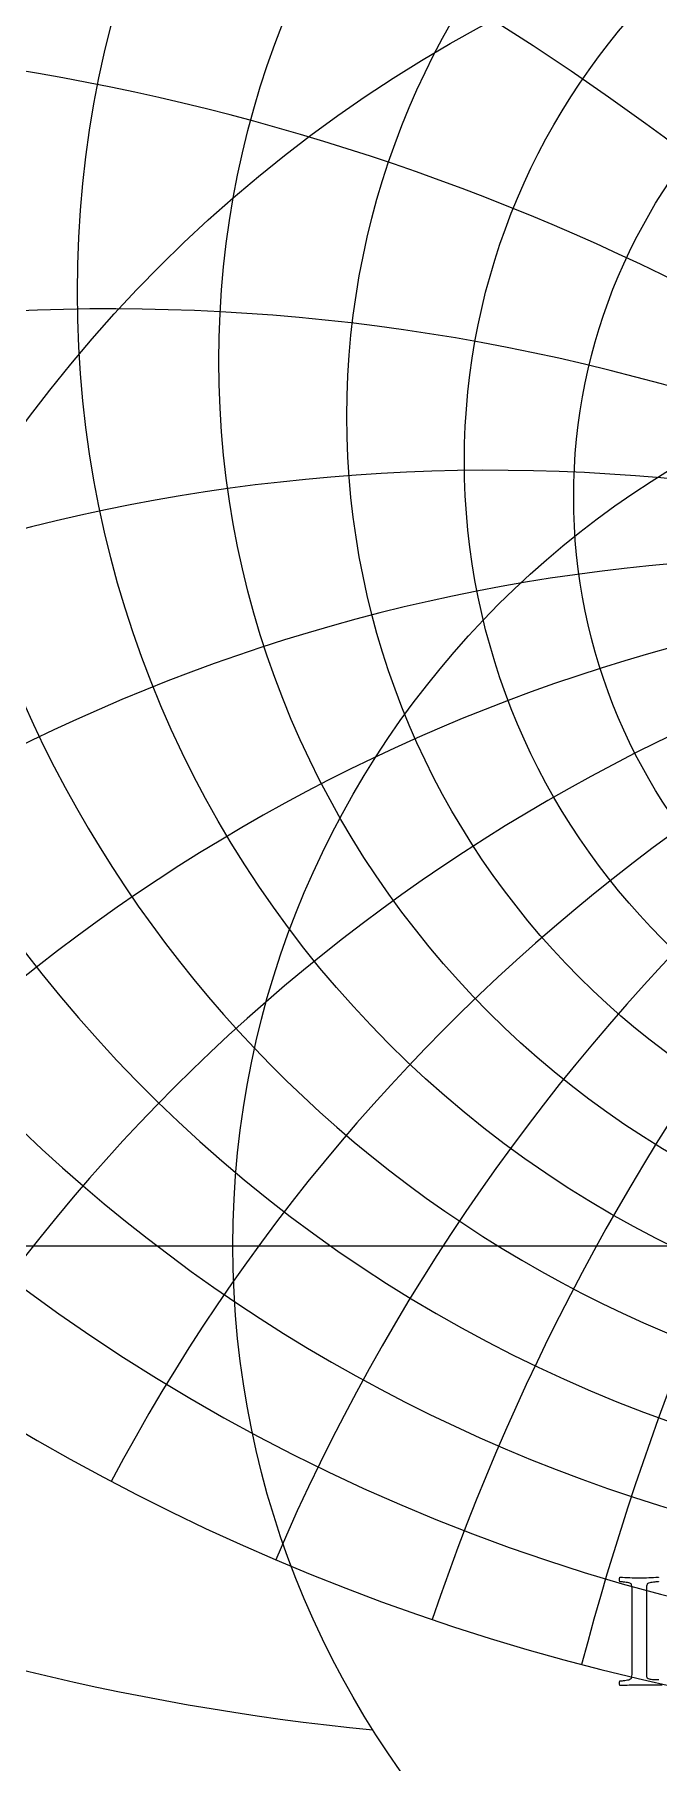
# Model space of a CAD drawing. Header units: millimetres. Extents: x -69 to 69, y -69 to 71.
# Drawn here: x -35.7 to -15.6, y -16.7 to 39.1 of the extents above; entities that cross this region are included whole.
import ezdxf

# ---------------------------------------------------------------- set-up
doc = ezdxf.new("R2010")
doc.units = ezdxf.units.MM
for name, color, linetype in [('CUT_OUTER', 1, 'Continuous'), ('ENGRAVE', 7, 'Continuous'), ('ENGRAVE_FINE', 8, 'Continuous'), ('TEXT', 5, 'Continuous')]:
    doc.layers.add(name, color=color, linetype=linetype)

msp = doc.modelspace()

# ---------------------------------------------------------------- linework, layer by layer
at = {"layer": 'CUT_OUTER'}
msp.add_arc((-0.0002, -0.0002), 69.3899, 142.382592, 87.802904, dxfattribs=at)
at = {"layer": 'ENGRAVE'}
msp.add_lwpolyline([(-68.4, 0), (68.4, 0)], dxfattribs=at)
for centre, radius in [((0, 0), 68.4), ((0, 30.8113), 34.3351), ((0, 28.589), 29.7615), ((0, 26.798), 25.6255), ((0, 25.3528), 21.829), ((0, 0), 44.7739), ((0, 24.1917), 18.2971), ((0, 0), 29.3085)]:
    msp.add_circle(centre, radius, dxfattribs=at)
for centre, radius, start, end in [((0, 33.5849), 39.4795, 131.30785, 48.69215), ((0, 37.0825), 45.3808, 158.30757, 21.69243), ((0, 41.5606), 52.3099, 177.16632, 2.83368), ((0, 47.4156), 60.6782, 192.562112, 347.437888), ((0, 55.2912), 71.1465, 205.930897, 334.069103), ((0, -36.2572), 57.6133, 39, 141), ((0, -36.2572), 57.6133, 39, 141), ((-17.0579, 63.6608), 79.6767, 229.930345, 264.433471)]:
    msp.add_arc(centre, radius, start, end, dxfattribs=at)
at = {"layer": 'ENGRAVE_FINE'}
for centre, radius, start, end in [((-158.2911, -36.2572), 168.4499, 7.145895, 36.6736), ((-158.2911, -36.2572), 168.4499, 7.145895, 36.6736), ((-99.7891, -36.2572), 115.2265, 10.840654, 55.662821), ((-99.7891, -36.2572), 115.2265, 10.840654, 55.662821), ((-68.6608, -36.2572), 89.6303, 14.688568, 75.445741), ((-68.6608, -36.2572), 89.6303, 14.688568, 75.445741), ((68.6608, -36.2572), 89.6303, 104.554259, 165.311432), ((68.6608, -36.2572), 89.6303, 104.554259, 165.311432), ((-48.3433, -36.2572), 75.2088, 18.753071, 96.251491), ((-48.3433, -36.2572), 75.2088, 18.753071, 96.251491), ((48.3433, -36.2572), 75.2088, 83.748509, 161.246929), ((48.3433, -36.2572), 75.2088, 83.748509, 161.246929), ((-33.263, -36.2572), 66.5261, 23.109812, 116.954145), ((-33.263, -36.2572), 66.5261, 23.109812, 116.954145), ((33.263, -36.2572), 66.5261, 63.045855, 156.890188), ((33.263, -36.2572), 66.5261, 63.045855, 156.890188), ((-20.9695, -36.2572), 61.3108, 27.851987, 126.345474), ((-20.9695, -36.2572), 61.3108, 27.851987, 126.345474), ((20.9695, -36.2572), 61.3108, 53.654526, 152.148013), ((20.9695, -36.2572), 61.3108, 53.654526, 152.148013), ((-10.1588, -36.2572), 58.502, 33.097661, 134.238363), ((-10.1588, -36.2572), 58.502, 33.097661, 134.238363), ((10.1588, -36.2572), 58.502, 45.761637, 146.902339), ((10.1588, -36.2572), 58.502, 45.761637, 146.902339), ((0, 108.6341), 132.9443, 239.147014, 300.852986)]:
    msp.add_arc(centre, radius, start, end, dxfattribs=at)
at = {"layer": 'TEXT'}
for points in [[(-15.4377, -14.1981), (-15.6683, -14.1947), (-15.9123, -14.1927), (-16.1699, -14.192), (-16.2592, -14.1925), (-16.3438, -14.1941), (-16.4237, -14.1966), (-16.4989, -14.2001), (-16.5724, -14.2037), (-16.6472, -14.2062), (-16.7234, -14.2077), (-16.8009, -14.2082), (-16.8102, -14.1954), (-16.8164, -14.1786), (-16.8196, -14.1577), (-16.8198, -14.1327), (-16.8176, -14.1078), (-16.8137, -14.0869), (-16.8082, -14.07), (-16.8009, -14.0572), (-16.7814, -14.0567), (-16.7551, -14.0552), (-16.722, -14.0526), (-16.6822, -14.0491), (-16.6396, -14.0442), (-16.598, -14.0376), (-16.5574, -14.0294), (-16.5177, -14.0194), (-16.4832, -14.0083), (-16.4577, -13.9965), (-16.4414, -13.9841), (-16.4341, -13.9709), (-16.4245, -13.9362), (-16.4173, -13.8967), (-16.4124, -13.8526), (-16.4099, -13.8037), (-16.4087, -13.7515), (-16.4078, -13.6972), (-16.4073, -13.6409), (-16.4072, -13.5826), (-16.4072, -11.3335), (-16.4073, -11.275), (-16.4078, -11.2182), (-16.4087, -11.1631), (-16.4099, -11.1096), (-16.4124, -11.0596), (-16.4173, -11.0146), (-16.4245, -10.9746), (-16.4341, -10.9397), (-16.4414, -10.9246), (-16.4577, -10.9114), (-16.4832, -10.9003), (-16.5177, -10.8912), (-16.5574, -10.8836), (-16.598, -10.877), (-16.6396, -10.8715), (-16.6822, -10.8669), (-16.722, -10.8634), (-16.7551, -10.8608), (-16.7814, -10.8593), (-16.8009, -10.8588), (-16.8082, -10.846), (-16.8137, -10.8292), (-16.8176, -10.8083), (-16.8198, -10.7833), (-16.8196, -10.7584), (-16.8164, -10.7375), (-16.8102, -10.7206), (-16.8009, -10.7078), (-16.7203, -10.7107), (-16.6404, -10.7139), (-16.5612, -10.7174), (-16.4827, -10.7213), (-16.4048, -10.7248), (-16.3276, -10.7274), (-16.2511, -10.7289), (-16.1753, -10.7294), (-16.0976, -10.7289), (-16.0209, -10.7274), (-15.9452, -10.7248), (-15.8705, -10.7213), (-15.7955, -10.7174), (-15.7188, -10.7139), (-15.6404, -10.7107), (-15.5604, -10.7078), (-15.5511, -10.7206)], [(-15.5531, -10.846), (-15.5604, -10.8588), (-15.5799, -10.8593), (-15.6062, -10.8608), (-15.6393, -10.8634), (-15.679, -10.8669), (-15.7215, -10.8715), (-15.7626, -10.877), (-15.8024, -10.8836), (-15.8409, -10.8912), (-15.8746, -10.9003), (-15.9002, -10.9114), (-15.9177, -10.9246), (-15.9271, -10.9397), (-15.9344, -10.9687), (-15.94, -11.0018), (-15.9438, -11.0388), (-15.946, -11.08), (-15.9472, -11.1241), (-15.948, -11.1703), (-15.9486, -11.2185), (-15.9487, -11.2687), (-15.9487, -11.2768), (-15.9487, -11.2849), (-15.9487, -11.293), (-15.9487, -11.3011), (-15.9487, -11.3092), (-15.9487, -11.3173), (-15.9487, -11.3254), (-15.9487, -11.3335), (-15.9487, -13.5826), (-15.9487, -13.5886), (-15.9487, -13.5961), (-15.9487, -13.6048), (-15.9487, -13.6149), (-15.9487, -13.6411), (-15.9487, -13.6709), (-15.9487, -13.7044), (-15.9487, -13.7417), (-15.9484, -13.7799), (-15.9474, -13.8165), (-15.9457, -13.8514), (-15.9433, -13.8846), (-15.94, -13.9136), (-15.9352, -13.9358), (-15.9292, -13.9514), (-15.9218, -13.9601), (-15.8933, -13.9771), (-15.8618, -13.9905), (-15.8272, -14.0001), (-15.7896, -14.006), (-15.7449, -14.0095), (-15.6892, -14.012), (-15.6222, -14.0135), (-15.5442, -14.0141)]]:
    msp.add_lwpolyline(points, dxfattribs=at)

doc.saveas('drawing.dxf')
